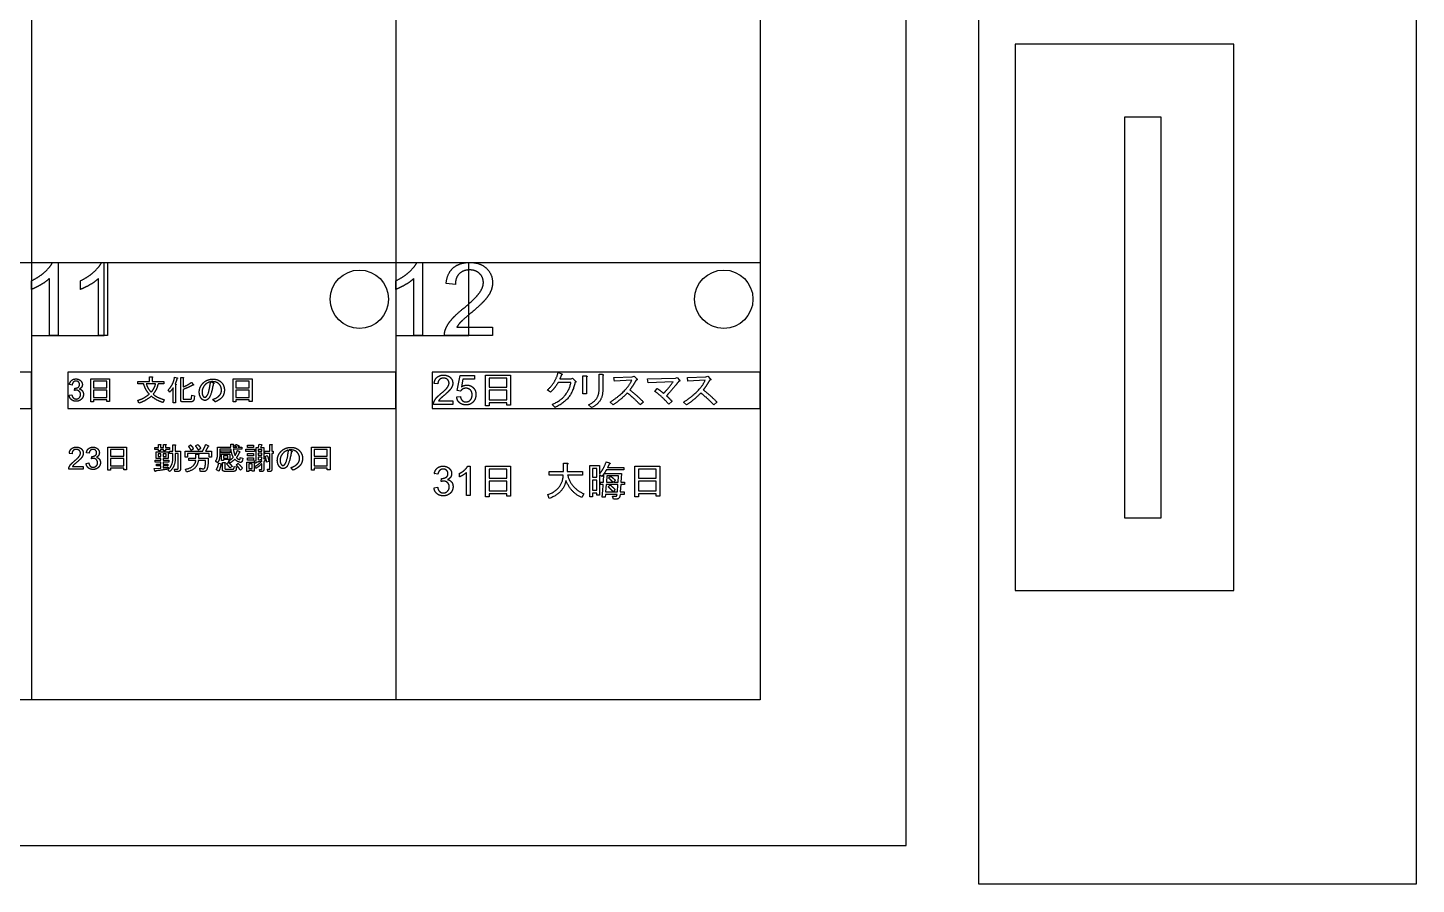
# Model space of a CAD drawing. Header units: millimetres. Extents: x -150 to 160, y -25 to 200.
# Drawn here: x -30.5 to 160, y -25.3 to 92.3 of the extents above; entities that cross this region are included whole.
import ezdxf

# ---------------------------------------------------------------- set-up
doc = ezdxf.new("R2010")
doc.units = ezdxf.units.MM
doc.layers.get('0').update_dxf_attribs({"linetype": 'CONTINUOUS'})

msp = doc.modelspace()

# ---------------------------------------------------------------- linework, layer by layer
for p, q in [((-30, 180), (-30, 0)), ((20, 180), (20, 0)), ((70, 60), (-130, 60)), ((-27.11, 60.04), (-26.32, 60.04)), ((-26.32, 60.04), (-26.32, 50)), ((-20.38, 60.04), (-19.58, 60.04)), ((-19.58, 60.04), (-19.58, 50)), ((22.89, 60.04), (23.68, 60.04)), ((23.68, 60.04), (23.68, 50)), ((-30, 56.34), (-30, 57.53)), ((-27.54, 50), (-27.54, 57.82)), ((-23.27, 56.34), (-23.27, 57.53)), ((-20.81, 50), (-20.81, 57.82)), ((20, 56.34), (20, 57.53)), ((22.46, 50), (22.46, 57.82)), ((28.17, 57.02), (26.9, 57.15)), ((-26.32, 50), (-27.54, 50)), ((-19.58, 50), (-20.81, 50)), ((23.68, 50), (22.46, 50)), ((33.28, 50), (26.67, 50)), ((28.38, 51.18), (33.28, 51.18)), ((33.28, 51.18), (33.28, 50)), ((-21.85, 40.9), (-21.85, 44.06)), ((-21.85, 44.06), (-19.28, 44.06)), ((-19.28, 44.06), (-19.28, 40.97)), ((-13.81, 43.72), (-13.81, 44.34)), ((-13.81, 44.34), (-13.45, 44.34)), ((-13.44, 44.21), (-13.44, 43.72)), ((-10.36, 44.3), (-10, 44.21)), ((-9.52, 41.18), (-9.52, 44.26)), ((-9.52, 44.26), (-9.21, 44.26)), ((-9.2, 44.16), (-9.2, 42.95)), ((-2.3, 40.9), (-2.3, 44.06)), ((-2.3, 44.06), (0.27, 44.06)), ((0.27, 44.06), (0.27, 40.97)), ((28.43, 42.45), (28.81, 44.51)), ((28.81, 44.51), (30.8, 44.51)), ((29.21, 44.04), (28.99, 42.96)), ((30.8, 44.04), (29.21, 44.04)), ((30.8, 44.51), (30.8, 44.04)), ((32.31, 40.37), (32.31, 44.58)), ((32.31, 44.58), (35.73, 44.58)), ((35.23, 44.16), (32.81, 44.16)), ((32.81, 44.16), (32.81, 42.92)), ((35.23, 42.92), (35.23, 44.16)), ((35.73, 44.58), (35.73, 40.45)), ((42.26, 44.93), (42.76, 44.75)), ((42.48, 44.06), (44.05, 44.06)), ((44.05, 44.06), (44.25, 44.16)), ((44.25, 44.16), (44.64, 43.77)), ((45.64, 42), (45.64, 44.47)), ((45.64, 44.47), (46.12, 44.47)), ((46.15, 44.3), (46.15, 42)), ((47.89, 42.51), (47.89, 44.69)), ((47.89, 44.69), (48.35, 44.69)), ((48.39, 44.51), (48.39, 42.48)), ((49.92, 44.25), (52.45, 44.36)), ((49.99, 43.73), (49.92, 44.25)), ((52.37, 43.88), (49.99, 43.73)), ((52.45, 44.36), (52.72, 44.43)), ((52.72, 44.43), (53.07, 44.08)), ((54.55, 44.08), (58.37, 44.16)), ((54.64, 43.53), (54.55, 44.08)), ((58.37, 44.16), (58.59, 44.23)), ((58.59, 44.23), (58.92, 43.88)), ((60.01, 44.25), (62.54, 44.36)), ((60.07, 43.73), (60.01, 44.25)), ((62.45, 43.88), (60.07, 43.73)), ((62.54, 44.36), (62.8, 44.43)), ((62.8, 44.43), (63.15, 44.08)), ((-24.42, 43.22), (-24.79, 43.28)), ((-24.1, 42.47), (-24.06, 42.79)), ((-19.66, 43.75), (-21.47, 43.75)), ((-21.47, 43.75), (-21.47, 42.82)), ((-21.47, 42.82), (-19.66, 42.82)), ((-19.66, 42.5), (-21.47, 42.5)), ((-21.47, 42.5), (-21.47, 41.51)), ((-19.66, 42.82), (-19.66, 43.75)), ((-19.66, 41.51), (-19.66, 42.5)), ((-15.38, 43.4), (-15.38, 43.72)), ((-15.38, 43.72), (-13.81, 43.72)), ((-14.6, 43.4), (-15.38, 43.4)), ((-12.96, 43.4), (-14.24, 43.4)), ((-13.44, 43.72), (-11.85, 43.72)), ((-11.85, 43.4), (-12.62, 43.4)), ((-11.85, 43.72), (-11.85, 43.4)), ((-11.03, 42.26), (-11.24, 42.55)), ((-10.55, 40.79), (-10.55, 42.83)), ((-10.28, 43.36), (-10.18, 43.32)), ((-10.23, 43.21), (-10.23, 40.79)), ((-9.2, 42.59), (-9.2, 41.39)), ((-8.05, 43.58), (-7.8, 43.29)), ((-5.35, 43.68), (-5.05, 43.54)), ((-0.11, 43.75), (-1.93, 43.75)), ((-1.93, 43.75), (-1.93, 42.82)), ((-1.93, 42.82), (-0.11, 42.82)), ((-0.11, 42.5), (-1.93, 42.5)), ((-1.93, 42.5), (-1.93, 41.51)), ((-0.11, 42.82), (-0.11, 43.75)), ((-0.11, 41.51), (-0.11, 42.5)), ((25.77, 43.37), (25.26, 43.42)), ((28.89, 42.39), (28.43, 42.45)), ((32.81, 42.92), (35.23, 42.92)), ((35.23, 42.51), (32.81, 42.51)), ((32.81, 42.51), (32.81, 41.17)), ((35.23, 41.17), (35.23, 42.51)), ((41.23, 42.24), (40.8, 42.53)), ((44.03, 43.58), (42.28, 43.58)), ((46.15, 42), (45.64, 42)), ((58.06, 43.68), (54.64, 43.53)), ((55.55, 42.35), (55.86, 42.75)), ((-24.82, 41.84), (-24.46, 41.89)), ((-21.47, 40.9), (-21.85, 40.9)), ((-21.47, 41.51), (-19.66, 41.51)), ((-19.66, 41.19), (-21.47, 41.19)), ((-21.47, 41.19), (-21.47, 40.9)), ((-19.66, 40.97), (-19.66, 41.19)), ((-19.28, 40.97), (-19.66, 40.97)), ((-15.24, 40.74), (-15.38, 41.13)), ((-11.78, 41.21), (-11.93, 40.82)), ((-10.23, 40.79), (-10.55, 40.79)), ((-8.13, 40.9), (-9.23, 40.9)), ((-9.08, 41.26), (-8.21, 41.26)), ((-8.02, 41.42), (-7.98, 41.82)), ((-7.98, 41.82), (-7.61, 41.75)), ((-7.61, 41.75), (-7.66, 41.37)), ((-4.79, 40.9), (-5.14, 41.24)), ((-1.93, 40.9), (-2.3, 40.9)), ((-1.93, 41.51), (-0.11, 41.51)), ((-0.11, 41.19), (-1.93, 41.19)), ((-1.93, 41.19), (-1.93, 40.9)), ((-0.11, 40.97), (-0.11, 41.19)), ((0.27, 40.97), (-0.11, 40.97)), ((27.81, 40.56), (25.17, 40.56)), ((25.85, 41.03), (27.81, 41.03)), ((27.81, 41.03), (27.81, 40.56)), ((28.34, 41.61), (28.86, 41.65)), ((32.81, 40.37), (32.31, 40.37)), ((32.81, 41.17), (35.23, 41.17)), ((35.23, 40.76), (32.81, 40.76)), ((32.81, 40.76), (32.81, 40.37)), ((35.23, 40.45), (35.23, 40.76)), ((35.73, 40.45), (35.23, 40.45)), ((41.85, 40.15), (41.45, 40.56)), ((46.87, 40.13), (46.43, 40.5)), ((49.81, 40.5), (49.4, 40.87)), ((53.96, 40.89), (53.52, 40.52)), ((57.89, 40.98), (57.45, 40.58)), ((59.9, 40.5), (59.48, 40.87)), ((64.05, 40.89), (63.61, 40.52)), ((-19.52, 31.54), (-19.52, 34.7)), ((-19.52, 34.7), (-16.95, 34.7)), ((-17.33, 34.38), (-19.14, 34.38)), ((-19.14, 34.38), (-19.14, 33.45)), ((-17.33, 33.45), (-17.33, 34.38)), ((-16.95, 34.7), (-16.95, 31.6)), ((-13.07, 34.38), (-13.07, 34.65)), ((-13.07, 34.65), (-12.58, 34.65)), ((-12.58, 34.38), (-13.07, 34.38)), ((-12.58, 34.65), (-12.58, 35.07)), ((-12.58, 35.07), (-12.32, 35.07)), ((-12.58, 34.17), (-12.58, 34.38)), ((-12.3, 34.97), (-12.3, 34.65)), ((-12.3, 34.65), (-11.86, 34.65)), ((-11.86, 34.38), (-12.3, 34.38)), ((-12.3, 34.38), (-12.3, 34.17)), ((-11.86, 34.65), (-11.86, 35.07)), ((-11.86, 35.07), (-11.6, 35.07)), ((-11.86, 34.19), (-11.86, 34.38)), ((-11.58, 34.97), (-11.58, 34.65)), ((-11.58, 34.65), (-11.04, 34.65)), ((-11.04, 34.38), (-11.58, 34.38)), ((-11.58, 34.38), (-11.58, 34.19)), ((-11.04, 34.65), (-11.04, 34.38)), ((-10.6, 34.14), (-10.6, 35.01)), ((-10.6, 35.01), (-10.29, 35.01)), ((-10.27, 34.91), (-10.27, 34.14)), ((-8.44, 34.78), (-8.16, 34.99)), ((-7.78, 34.48), (-8.08, 34.25)), ((-7.47, 34.86), (-7.18, 35.06)), ((-6.78, 34.5), (-7.09, 34.29)), ((-5.77, 34.78), (-6.13, 34.15)), ((-6.08, 35.06), (-5.72, 34.86)), ((-4.47, 33.61), (-4.47, 34.68)), ((-4.47, 34.68), (-2.64, 34.68)), ((-2.62, 34.42), (-4.15, 34.42)), ((-4.15, 34.42), (-4.15, 33.65)), ((-2.64, 34.68), (-2.66, 35.1)), ((-2.66, 35.1), (-2.35, 35.1)), ((-2.33, 35.01), (-2.31, 34.68)), ((-2.31, 34.68), (-1.82, 34.68)), ((-1.14, 34.42), (-2.3, 34.42)), ((-2.13, 34.88), (-1.89, 35.07)), ((-1.5, 34.84), (-1.69, 34.68)), ((-1.69, 34.68), (-1.14, 34.68)), ((-1.14, 34.68), (-1.14, 34.42)), ((-0.56, 34.09), (-0.56, 34.4)), ((-0.56, 34.4), (0.63, 34.4)), ((-0.35, 34.66), (-0.35, 34.97)), ((-0.35, 34.97), (0.49, 34.97)), ((0.49, 34.66), (-0.35, 34.66)), ((0.49, 34.97), (0.49, 34.66)), ((0.63, 34.4), (0.63, 34.09)), ((0.83, 32.88), (0.83, 34.65)), ((0.83, 34.65), (1.17, 34.65)), ((1.11, 34.38), (1.11, 34.15)), ((1.6, 34.38), (1.11, 34.38)), ((1.17, 34.65), (1.26, 35.09)), ((1.26, 35.09), (1.55, 35.04)), ((1.55, 34.94), (1.42, 34.65)), ((1.42, 34.65), (1.88, 34.65)), ((1.6, 34.15), (1.6, 34.38)), ((1.88, 34.65), (1.88, 33.06)), ((2.7, 34.12), (2.7, 35.06)), ((2.7, 35.06), (2.96, 35.06)), ((2.97, 34.96), (2.97, 34.12)), ((5.36, 34.32), (5.66, 34.17)), ((8.41, 31.54), (8.41, 34.7)), ((8.41, 34.7), (10.98, 34.7)), ((10.6, 34.38), (8.79, 34.38)), ((8.79, 34.38), (8.79, 33.45)), ((10.6, 33.45), (10.6, 34.38)), ((10.98, 34.7), (10.98, 31.6)), ((-24.42, 33.79), (-24.8, 33.83)), ((-22.49, 32.47), (-22.12, 32.52)), ((-22.09, 33.85), (-22.46, 33.92)), ((-21.77, 33.1), (-21.73, 33.43)), ((-19.14, 33.45), (-17.33, 33.45)), ((-17.33, 33.14), (-19.14, 33.14)), ((-19.14, 33.14), (-19.14, 32.14)), ((-17.33, 32.14), (-17.33, 33.14)), ((-13, 32.63), (-13, 32.89)), ((-13, 32.89), (-12.22, 32.89)), ((-12.22, 32.63), (-13, 32.63)), ((-12.89, 33.14), (-12.89, 34.04)), ((-12.89, 34.04), (-11.25, 34.04)), ((-12.56, 33.14), (-12.89, 33.14)), ((-12.22, 33.78), (-12.61, 33.78)), ((-12.61, 33.78), (-12.61, 33.4)), ((-12.61, 33.4), (-12.22, 33.4)), ((-12.3, 34.17), (-12.58, 34.17)), ((-12.22, 33.14), (-12.56, 33.14)), ((-12.22, 33.4), (-12.22, 33.78)), ((-12.22, 32.89), (-12.22, 33.14)), ((-12.22, 32.37), (-12.22, 32.63)), ((-11.53, 33.78), (-11.94, 33.78)), ((-11.94, 33.78), (-11.94, 33.4)), ((-11.94, 33.4), (-11.53, 33.4)), ((-11.25, 33.14), (-11.94, 33.14)), ((-11.94, 33.14), (-11.94, 32.89)), ((-11.94, 32.89), (-11.14, 32.89)), ((-11.14, 32.63), (-11.94, 32.63)), ((-11.94, 32.63), (-11.94, 32.37)), ((-11.58, 34.19), (-11.86, 34.19)), ((-11.53, 33.4), (-11.53, 33.78)), ((-11.25, 34.04), (-11.25, 33.14)), ((-11.14, 32.89), (-11.14, 32.63)), ((-11.04, 33.83), (-11.04, 34.14)), ((-11.04, 34.14), (-10.6, 34.14)), ((-10.6, 33.83), (-11.04, 33.83)), ((-10.6, 33.12), (-10.6, 33.83)), ((-10.27, 34.14), (-9.53, 34.14)), ((-9.86, 33.83), (-10.27, 33.83)), ((-10.27, 33.83), (-10.27, 33.12)), ((-9.86, 31.83), (-9.86, 33.83)), ((-9.53, 34.14), (-9.53, 31.81)), ((-8.89, 33.32), (-8.89, 34.15)), ((-8.89, 34.15), (-6.5, 34.15)), ((-8.57, 33.32), (-8.89, 33.32)), ((-5.6, 33.84), (-8.57, 33.84)), ((-8.57, 33.84), (-8.57, 33.32)), ((-8.42, 32.86), (-8.42, 33.17)), ((-8.42, 33.17), (-7.42, 33.17)), ((-7.45, 32.86), (-8.42, 32.86)), ((-7.42, 33.17), (-7.42, 33.75)), ((-7.42, 33.75), (-7.11, 33.75)), ((-6.1, 32.86), (-7.11, 32.86)), ((-7.09, 33.65), (-7.09, 33.17)), ((-7.09, 33.17), (-5.75, 33.17)), ((-6.13, 34.15), (-5.28, 34.15)), ((-5.75, 33.17), (-5.75, 32.86)), ((-5.6, 33.34), (-5.6, 33.84)), ((-5.28, 33.34), (-5.6, 33.34)), ((-5.28, 34.15), (-5.28, 33.34)), ((-4.46, 32.55), (-4.75, 32.75)), ((-4.29, 32.48), (-3.97, 32.4)), ((-4, 34.17), (-2.72, 34.17)), ((-4, 33.91), (-4, 34.17)), ((-2.72, 33.91), (-4, 33.91)), ((-3.93, 32.86), (-3.93, 33.71)), ((-3.93, 33.71), (-2.77, 33.71)), ((-3.66, 32.86), (-3.93, 32.86)), ((-3.79, 31.65), (-3.79, 32.58)), ((-3.79, 32.58), (-3.48, 32.58)), ((-3.05, 33.52), (-3.66, 33.52)), ((-3.66, 33.52), (-3.66, 33.19)), ((-3.66, 33.19), (-3.05, 33.19)), ((-2.77, 32.99), (-3.66, 32.99)), ((-3.66, 32.99), (-3.66, 32.86)), ((-3.46, 32.48), (-3.46, 31.81)), ((-3.23, 32.42), (-2.97, 32.62)), ((-3.05, 33.19), (-3.05, 33.52)), ((-2.74, 32.53), (-2.95, 32.81)), ((-2.77, 33.71), (-2.77, 32.99)), ((-2.72, 34.17), (-2.72, 33.91)), ((-1.9, 32.27), (-1.66, 32.47)), ((-1.74, 34.22), (-1.45, 34.09)), ((-1.36, 33.11), (-1.35, 33.29)), ((-1.35, 33.29), (-1, 33.19)), ((-1, 33.19), (-1.05, 32.89)), ((0.63, 34.09), (-0.56, 34.09)), ((-0.43, 31.34), (-0.43, 32.65)), ((-0.43, 32.65), (0.57, 32.65)), ((-0.35, 33.52), (-0.35, 33.83)), ((-0.35, 33.83), (0.49, 33.83)), ((0.49, 33.52), (-0.35, 33.52)), ((-0.35, 33.24), (0.49, 33.24)), ((-0.35, 32.93), (-0.35, 33.24)), ((0.49, 32.93), (-0.35, 32.93)), ((-0.15, 32.39), (-0.15, 31.76)), ((0.29, 32.39), (-0.15, 32.39)), ((0.29, 31.76), (0.29, 32.39)), ((0.49, 33.83), (0.49, 33.52)), ((0.49, 33.24), (0.49, 32.93)), ((0.57, 32.65), (0.57, 31.4)), ((0.58, 32.83), (0.83, 32.88)), ((0.7, 32.55), (0.58, 32.83)), ((1.11, 34.15), (1.6, 34.15)), ((1.6, 33.89), (1.11, 33.89)), ((1.11, 33.89), (1.11, 33.6)), ((1.11, 33.6), (1.6, 33.6)), ((1.6, 33.34), (1.11, 33.34)), ((1.11, 33.34), (1.11, 32.94)), ((1.11, 32.94), (1.6, 33.06)), ((1.6, 33.6), (1.6, 33.89)), ((1.6, 33.06), (1.6, 33.34)), ((1.6, 32.76), (1.6, 32.83)), ((1.6, 31.67), (1.6, 32.42)), ((1.88, 33.06), (1.98, 33.17)), ((1.88, 32.68), (1.88, 31.62)), ((1.98, 33.17), (2.12, 32.94)), ((2.04, 33.81), (2.04, 34.12)), ((2.04, 34.12), (2.7, 34.12)), ((2.7, 33.81), (2.04, 33.81)), ((2.07, 33.43), (2.35, 33.53)), ((2.58, 32.71), (2.27, 32.63)), ((2.7, 31.72), (2.7, 33.81)), ((2.97, 34.12), (3.19, 34.12)), ((3.19, 33.81), (2.97, 33.81)), ((2.97, 33.81), (2.97, 31.58)), ((3.19, 34.12), (3.19, 33.81)), ((8.79, 33.45), (10.6, 33.45)), ((10.6, 33.14), (8.79, 33.14)), ((8.79, 33.14), (8.79, 32.14)), ((10.6, 32.14), (10.6, 33.14)), ((43.02, 31.35), (43.02, 32.51)), ((43.02, 32.51), (43.5, 32.51)), ((48.87, 32.68), (49.31, 32.53)), ((-22.89, 31.68), (-24.87, 31.68)), ((-24.36, 32.04), (-22.89, 32.04)), ((-22.89, 32.04), (-22.89, 31.68)), ((-19.14, 31.54), (-19.52, 31.54)), ((-19.14, 32.14), (-17.33, 32.14)), ((-17.33, 31.83), (-19.14, 31.83)), ((-19.14, 31.83), (-19.14, 31.54)), ((-17.33, 31.6), (-17.33, 31.83)), ((-16.95, 31.6), (-17.33, 31.6)), ((-13.14, 31.76), (-12.22, 31.83)), ((-13.05, 31.42), (-13.14, 31.76)), ((-12.84, 32.11), (-12.84, 32.37)), ((-12.84, 32.37), (-12.22, 32.37)), ((-12.22, 32.11), (-12.84, 32.11)), ((-12.22, 31.83), (-12.22, 32.11)), ((-11.94, 32.37), (-11.3, 32.37)), ((-11.3, 32.11), (-11.94, 32.11)), ((-11.94, 32.11), (-11.94, 31.86)), ((-11.3, 32.37), (-11.3, 32.11)), ((-11.04, 31.34), (-11.27, 31.6)), ((-11.22, 31.94), (-11.22, 31.7)), ((-10.32, 31.34), (-10.37, 31.65)), ((-10.37, 31.65), (-10.04, 31.65)), ((-9.94, 31.34), (-10.32, 31.34)), ((-8.7, 31.29), (-8.85, 31.65)), ((-6.86, 31.39), (-6.88, 31.8)), ((-4.28, 31.4), (-4.62, 31.58)), ((-2.28, 31.37), (-3.49, 31.37)), ((-3.35, 31.68), (-2.35, 31.68)), ((-2.46, 32.06), (-2.76, 31.85)), ((-2.2, 31.81), (-2.17, 32.03)), ((-2.17, 32.03), (-1.84, 31.99)), ((-1.84, 31.99), (-1.9, 31.65)), ((-1.04, 31.8), (-1.33, 31.54)), ((-0.15, 31.34), (-0.43, 31.34)), ((-0.15, 31.76), (0.29, 31.76)), ((0.29, 31.5), (-0.15, 31.5)), ((-0.15, 31.5), (-0.15, 31.34)), ((0.29, 31.4), (0.29, 31.5)), ((0.57, 31.4), (0.29, 31.4)), ((0.8, 31.78), (0.65, 32.04)), ((1.34, 31.36), (1.29, 31.62)), ((1.29, 31.62), (1.55, 31.62)), ((1.65, 31.36), (1.34, 31.36)), ((2.43, 31.36), (2.38, 31.67)), ((2.38, 31.67), (2.65, 31.67)), ((2.74, 31.36), (2.43, 31.36)), ((5.92, 31.54), (5.58, 31.88)), ((8.79, 31.54), (8.41, 31.54)), ((8.79, 32.14), (10.6, 32.14)), ((10.6, 31.83), (8.79, 31.83)), ((8.79, 31.83), (8.79, 31.54)), ((10.6, 31.6), (10.6, 31.83)), ((10.98, 31.6), (10.6, 31.6)), ((25.77, 30.97), (25.28, 31.06)), ((28.72, 30.61), (28.72, 31.09)), ((29.7, 28.08), (29.7, 31.21)), ((29.87, 32.09), (30.19, 32.09)), ((30.19, 32.09), (30.19, 28.08)), ((32.31, 27.88), (32.31, 32.09)), ((32.31, 32.09), (35.73, 32.09)), ((35.23, 31.68), (32.81, 31.68)), ((32.81, 31.68), (32.81, 30.43)), ((35.23, 30.43), (35.23, 31.68)), ((35.73, 32.09), (35.73, 27.97)), ((41.02, 30.87), (41.02, 31.35)), ((41.02, 31.35), (43.02, 31.35)), ((42.98, 30.87), (41.02, 30.87)), ((43.53, 32.33), (43.53, 31.35)), ((43.53, 31.35), (45.62, 31.35)), ((45.62, 30.87), (43.57, 30.87)), ((45.62, 31.35), (45.62, 30.87)), ((46.63, 27.88), (46.63, 32.18)), ((46.63, 32.18), (47.94, 32.18)), ((47.56, 31.77), (47, 31.77)), ((47, 31.77), (47, 30.57)), ((47, 30.57), (47.56, 30.57)), ((47.56, 30.57), (47.56, 31.77)), ((47.94, 32.18), (47.94, 31.02)), ((48.26, 30.65), (47.94, 30.89)), ((47.94, 30.89), (47.94, 28.12)), ((48.55, 31.02), (48.26, 30.65)), ((48.48, 29.91), (48.55, 31.02)), ((48.59, 31.09), (50.95, 31.09)), ((51.3, 31.57), (48.87, 31.57)), ((48.94, 30.74), (48.9, 29.91)), ((50.53, 30.74), (48.94, 30.74)), ((49.05, 31.92), (51.3, 31.92)), ((49.18, 30.46), (49.44, 30.72)), ((50.49, 29.91), (50.53, 30.74)), ((50.95, 31.09), (50.88, 29.91)), ((51.3, 31.92), (51.3, 31.57)), ((52.78, 27.88), (52.78, 32.09)), ((52.78, 32.09), (56.21, 32.09)), ((55.71, 31.68), (53.28, 31.68)), ((53.28, 31.68), (53.28, 30.43)), ((55.71, 30.43), (55.71, 31.68)), ((56.21, 32.09), (56.21, 27.97)), ((25.23, 29.13), (25.73, 29.2)), ((26.2, 29.97), (26.26, 30.4)), ((32.81, 30.43), (35.23, 30.43)), ((35.23, 30.02), (32.81, 30.02)), ((32.81, 30.02), (32.81, 28.69)), ((32.81, 28.69), (35.23, 28.69)), ((35.23, 28.69), (35.23, 30.02)), ((47.56, 30.15), (47, 30.15)), ((47, 30.15), (47, 28.78)), ((47, 28.78), (47.56, 28.78)), ((47.56, 28.78), (47.56, 30.15)), ((48.07, 29.56), (48.07, 29.91)), ((48.07, 29.91), (48.48, 29.91)), ((48.46, 29.56), (48.07, 29.56)), ((48.87, 29.56), (48.79, 28.56)), ((50.47, 29.56), (48.87, 29.56)), ((48.9, 29.91), (49.79, 29.91)), ((49.14, 29.26), (49.4, 29.52)), ((50.1, 28.86), (49.81, 28.58)), ((50.12, 30.15), (49.86, 29.91)), ((49.86, 29.91), (50.49, 29.91)), ((50.4, 28.56), (50.47, 29.56)), ((50.86, 29.56), (50.8, 28.56)), ((51.38, 29.56), (50.86, 29.56)), ((50.88, 29.91), (51.38, 29.91)), ((51.38, 29.91), (51.38, 29.56)), ((53.28, 30.43), (55.71, 30.43)), ((55.71, 30.02), (53.28, 30.02)), ((53.28, 30.02), (53.28, 28.69)), ((53.28, 28.69), (55.71, 28.69)), ((55.71, 28.69), (55.71, 30.02)), ((30.19, 28.08), (29.7, 28.08)), ((32.81, 27.88), (32.31, 27.88)), ((35.23, 28.27), (32.81, 28.27)), ((32.81, 28.27), (32.81, 27.88)), ((35.23, 27.97), (35.23, 28.27)), ((35.73, 27.97), (35.23, 27.97)), ((41.06, 27.66), (40.86, 28.19)), ((45.8, 28.3), (45.51, 27.77)), ((47, 27.88), (46.63, 27.88)), ((47.56, 28.36), (47, 28.36)), ((47, 28.36), (47, 27.88)), ((47.56, 28.12), (47.56, 28.36)), ((47.94, 28.12), (47.56, 28.12)), ((48.72, 27.84), (48.31, 27.84)), ((48.77, 28.21), (48.72, 27.84)), ((50.36, 28.21), (48.77, 28.21)), ((48.79, 28.56), (50.4, 28.56)), ((49.88, 27.55), (49.75, 27.97)), ((49.75, 27.97), (50.21, 27.97)), ((50.21, 27.55), (49.88, 27.55)), ((50.34, 28.08), (50.36, 28.21)), ((50.77, 28.21), (50.73, 27.97)), ((51.34, 28.21), (50.77, 28.21)), ((50.8, 28.56), (51.34, 28.56)), ((51.34, 28.56), (51.34, 28.21)), ((53.28, 27.88), (52.78, 27.88)), ((55.71, 28.27), (53.28, 28.27)), ((53.28, 28.27), (53.28, 27.88)), ((55.71, 27.97), (55.71, 28.27)), ((56.21, 27.97), (55.71, 27.97))]:
    msp.add_line(p, q)
for points in [[(90, 200), (-150, 200), (-150, -20), (90, -20)], [(160.01, 200), (160.01, -25.29), (100, -25.29), (100, 200)], [(70, 0), (-130, 0), (-130, 180), (70, 180)], [(105, 15), (135, 15), (135, 90), (105, 90)], [(125, 25), (125, 80), (120, 80), (120, 25)], [(-30, 50), (-20, 50), (-20, 60), (-30, 60)], [(20, 50), (30, 50), (30, 60), (20, 60)], [(-75, 40), (-30, 40), (-30, 45), (-75, 45)], [(-25, 40), (20, 40), (20, 45), (-25, 45)], [(25, 40), (70, 40), (70, 45), (25, 45)]]:
    msp.add_lwpolyline(points, close=True)
for centre in [(15, 55), (65, 55)]:
    msp.add_circle(centre, 4)
for points in [[(-28.2, 58.7), (-27.43, 59.39), (-27.11, 60.04)], [(-21.47, 58.7), (-20.7, 59.39), (-20.38, 60.04)], [(21.8, 58.7), (22.57, 59.39), (22.89, 60.04)], [(26.9, 57.15), (27.03, 58.56), (27.88, 59.3)], [(27.88, 59.3), (28.72, 60.04), (30.15, 60.04)], [(30.15, 60.04), (31.59, 60.04), (32.43, 59.24)], [(32.43, 59.24), (33.27, 58.44), (33.27, 57.26)], [(-30, 57.53), (-28.97, 58.02), (-28.2, 58.7)], [(-27.54, 57.82), (-27.99, 57.4), (-28.71, 56.98)], [(-23.27, 57.53), (-22.24, 58.02), (-21.47, 58.7)], [(-20.81, 57.82), (-21.26, 57.4), (-21.97, 56.98)], [(20, 57.53), (21.03, 58.02), (21.8, 58.7)], [(22.46, 57.82), (22.01, 57.4), (21.29, 56.98)], [(28.7, 58.49), (28.17, 57.96), (28.17, 57.02)], [(30.12, 59.02), (29.24, 59.02), (28.7, 58.49)], [(31.48, 58.52), (30.96, 59.02), (30.12, 59.02)], [(31.43, 55.82), (32.01, 56.6), (32.01, 57.29)], [(32.01, 57.29), (32.01, 58.02), (31.48, 58.52)], [(33.27, 57.26), (33.27, 56.66), (33.02, 56.08)], [(-28.71, 56.98), (-29.43, 56.56), (-30, 56.34)], [(-21.97, 56.98), (-22.69, 56.56), (-23.27, 56.34)], [(21.29, 56.98), (20.57, 56.56), (20, 56.34)], [(29.23, 53.7), (30.86, 55.03), (31.43, 55.82)], [(33.02, 56.08), (32.78, 55.5), (32.21, 54.86)], [(27.62, 52.18), (28.18, 52.84), (29.23, 53.7)], [(32.21, 54.86), (31.64, 54.22), (30.31, 53.1)], [(26.81, 50.85), (27.07, 51.53), (27.62, 52.18)], [(28.89, 51.85), (28.58, 51.51), (28.38, 51.18)], [(30.31, 53.1), (29.21, 52.18), (28.89, 51.85)], [(26.67, 50), (26.66, 50.44), (26.81, 50.85)], [(-24.79, 43.28), (-24.72, 43.65), (-24.48, 43.86)], [(-24.48, 43.86), (-24.24, 44.06), (-23.88, 44.06)], [(-23.88, 44.06), (-23.64, 44.06), (-23.43, 43.95)], [(-23.43, 43.95), (-23.23, 43.85), (-23.12, 43.67)], [(-13.45, 44.34), (-13.29, 44.3), (-13.44, 44.21)], [(-11.24, 42.55), (-10.54, 43.19), (-10.36, 44.3)], [(-10.05, 44.08), (-10.08, 43.83), (-10.28, 43.36)], [(-10, 44.21), (-9.88, 44.17), (-10.05, 44.08)], [(-9.21, 44.26), (-9.05, 44.24), (-9.2, 44.16)], [(-6.46, 43.47), (-5.91, 44.03), (-5.1, 44.03)], [(-5.1, 44.03), (-4.38, 44.03), (-3.97, 43.62)], [(25.26, 43.42), (25.31, 43.99), (25.65, 44.28)], [(25.65, 44.28), (25.99, 44.58), (26.56, 44.58)], [(25.98, 43.96), (25.77, 43.75), (25.77, 43.37)], [(26.55, 44.17), (26.2, 44.17), (25.98, 43.96)], [(27.09, 43.97), (26.89, 44.17), (26.55, 44.17)], [(26.56, 44.58), (27.14, 44.58), (27.47, 44.26)], [(27.3, 43.48), (27.3, 43.77), (27.09, 43.97)], [(27.47, 44.26), (27.81, 43.94), (27.81, 43.47)], [(40.8, 42.53), (41.93, 43.55), (42.26, 44.93)], [(42.72, 44.62), (42.63, 44.34), (42.48, 44.06)], [(42.76, 44.75), (42.89, 44.69), (42.72, 44.62)], [(46.12, 44.47), (46.34, 44.45), (46.15, 44.3)], [(48.35, 44.69), (48.57, 44.64), (48.39, 44.51)], [(49.4, 40.87), (51.71, 42.37), (52.37, 43.88)], [(52.98, 43.88), (52.56, 43.16), (52.11, 42.55)], [(53.07, 44.08), (53.22, 43.92), (52.98, 43.88)], [(58.92, 43.88), (59.02, 43.71), (58.83, 43.73)], [(59.48, 40.87), (61.8, 42.37), (62.45, 43.88)], [(63.06, 43.88), (62.65, 43.16), (62.19, 42.55)], [(63.15, 44.08), (63.3, 43.92), (63.06, 43.88)], [(-24.23, 43.62), (-24.38, 43.49), (-24.42, 43.22)], [(-23.88, 43.76), (-24.09, 43.76), (-24.23, 43.62)], [(-23.84, 42.51), (-23.94, 42.51), (-24.1, 42.47)], [(-24.06, 42.79), (-24.02, 42.79), (-24, 42.79)], [(-24, 42.79), (-23.76, 42.79), (-23.57, 42.91)], [(-23.52, 43.62), (-23.66, 43.76), (-23.88, 43.76)], [(-23.42, 42.34), (-23.58, 42.51), (-23.84, 42.51)], [(-23.57, 42.91), (-23.39, 43.03), (-23.39, 43.29)], [(-23.39, 43.29), (-23.39, 43.49), (-23.52, 43.62)], [(-23.43, 41.48), (-23.25, 41.66), (-23.25, 41.92)], [(-23.11, 42.93), (-23.22, 42.77), (-23.42, 42.67)], [(-23.42, 42.67), (-23.15, 42.61), (-23.01, 42.42)], [(-23.25, 41.92), (-23.25, 42.18), (-23.42, 42.34)], [(-22.86, 41.93), (-22.86, 41.54), (-23.15, 41.27)], [(-23.12, 43.67), (-23.01, 43.48), (-23.01, 43.28)], [(-23.01, 43.28), (-23.01, 43.09), (-23.11, 42.93)], [(-23.01, 42.42), (-22.86, 42.22), (-22.86, 41.93)], [(-15.38, 41.13), (-14.52, 41.37), (-13.83, 41.96)], [(-13.83, 41.96), (-14.4, 42.59), (-14.6, 43.4)], [(-14.24, 43.4), (-14.14, 42.85), (-13.57, 42.23)], [(-13.57, 42.23), (-13.08, 42.82), (-12.96, 43.4)], [(-12.62, 43.4), (-12.75, 42.64), (-13.3, 41.96)], [(-13.3, 41.96), (-12.73, 41.46), (-11.78, 41.21)], [(-10.55, 42.83), (-10.75, 42.52), (-11.03, 42.26)], [(-10.18, 43.32), (-10.11, 43.27), (-10.23, 43.21)], [(-9.2, 42.95), (-8.57, 43.19), (-8.05, 43.58)], [(-7.89, 43.19), (-8.59, 42.83), (-9.2, 42.59)], [(-7.8, 43.29), (-7.69, 43.19), (-7.89, 43.19)], [(-6.97, 42.24), (-6.97, 42.96), (-6.46, 43.47)], [(-6.58, 41.26), (-6.97, 41.65), (-6.97, 42.24)], [(-6.17, 43.26), (-6.59, 42.83), (-6.59, 42.21)], [(-6.59, 42.21), (-6.59, 41.83), (-6.35, 41.59)], [(-5.43, 43.67), (-5.86, 43.57), (-6.17, 43.26)], [(-5.99, 41.65), (-5.61, 42.03), (-5.43, 43.67)], [(-5.05, 43.36), (-5.33, 41.72), (-5.73, 41.33)], [(-4.27, 43.37), (-4.61, 43.72), (-5.35, 43.68)], [(-5.05, 43.54), (-4.86, 43.45), (-5.05, 43.36)], [(-3.92, 42.5), (-3.92, 43.03), (-4.27, 43.37)], [(-4.24, 41.75), (-3.92, 42.06), (-3.92, 42.5)], [(-3.97, 43.62), (-3.52, 43.16), (-3.52, 42.54)], [(-3.52, 42.54), (-3.52, 41.87), (-3.94, 41.44)], [(25.55, 41.44), (25.77, 41.7), (26.19, 42.04)], [(26.19, 42.04), (26.84, 42.58), (27.07, 42.89)], [(27.38, 42.51), (27.16, 42.25), (26.63, 41.8)], [(27.07, 42.89), (27.3, 43.2), (27.3, 43.48)], [(27.71, 43), (27.61, 42.76), (27.38, 42.51)], [(27.81, 43.47), (27.81, 43.23), (27.71, 43)], [(29.19, 42.67), (29, 42.57), (28.89, 42.39)], [(28.99, 42.96), (29.35, 43.21), (29.75, 43.21)], [(29.62, 42.78), (29.38, 42.78), (29.19, 42.67)], [(30.23, 42.54), (30, 42.78), (29.62, 42.78)], [(29.75, 43.21), (30.27, 43.21), (30.63, 42.85)], [(30.47, 41.88), (30.47, 42.3), (30.23, 42.54)], [(30.63, 42.85), (30.99, 42.49), (30.99, 41.92)], [(30.99, 41.92), (30.99, 41.38), (30.68, 40.98)], [(42.28, 43.58), (41.78, 42.75), (41.23, 42.24)], [(41.45, 40.56), (43.59, 41.44), (44.03, 43.58)], [(44.57, 43.55), (44.16, 41.17), (41.85, 40.15)], [(44.64, 43.77), (44.79, 43.62), (44.57, 43.55)], [(46.43, 40.5), (47.87, 41.15), (47.89, 42.51)], [(48.39, 42.48), (48.39, 40.85), (46.87, 40.13)], [(51.76, 42.13), (50.9, 41.22), (49.81, 40.5)], [(53.52, 40.52), (52.61, 41.48), (51.76, 42.13)], [(52.11, 42.55), (53.04, 41.83), (53.96, 40.89)], [(57.45, 40.58), (56.62, 41.57), (55.55, 42.35)], [(55.86, 42.75), (56.25, 42.51), (56.73, 42.07)], [(56.73, 42.07), (57.39, 42.72), (58.06, 43.68)], [(58.83, 43.73), (58.28, 43.01), (57.15, 41.74)], [(61.84, 42.13), (60.99, 41.22), (59.9, 40.5)], [(63.61, 40.52), (62.69, 41.48), (61.84, 42.13)], [(62.19, 42.55), (63.13, 41.83), (64.05, 40.89)], [(-24.53, 41.23), (-24.79, 41.46), (-24.82, 41.84)], [(-23.87, 40.99), (-24.27, 40.99), (-24.53, 41.23)], [(-24.46, 41.89), (-24.39, 41.58), (-24.24, 41.44)], [(-24.24, 41.44), (-24.09, 41.3), (-23.87, 41.3)], [(-23.87, 41.3), (-23.61, 41.3), (-23.43, 41.48)], [(-23.15, 41.27), (-23.43, 40.99), (-23.87, 40.99)], [(-13.55, 41.7), (-14.37, 41), (-15.24, 40.74)], [(-11.93, 40.82), (-12.76, 41.03), (-13.55, 41.7)], [(-9.23, 40.9), (-9.52, 40.9), (-9.52, 41.18)], [(-9.2, 41.39), (-9.2, 41.26), (-9.08, 41.26)], [(-8.21, 41.26), (-8.03, 41.26), (-8.02, 41.42)], [(-7.66, 41.37), (-7.72, 40.9), (-8.13, 40.9)], [(-6.17, 41.11), (-6.43, 41.11), (-6.58, 41.26)], [(-6.35, 41.59), (-6.3, 41.54), (-6.2, 41.54)], [(-6.2, 41.54), (-6.1, 41.54), (-5.99, 41.65)], [(-5.73, 41.33), (-5.94, 41.11), (-6.17, 41.11)], [(-5.14, 41.24), (-4.56, 41.42), (-4.24, 41.75)], [(-3.94, 41.44), (-4.22, 41.16), (-4.79, 40.9)], [(25.17, 40.56), (25.16, 40.74), (25.23, 40.9)], [(25.23, 40.9), (25.33, 41.17), (25.55, 41.44)], [(26.06, 41.3), (25.93, 41.17), (25.85, 41.03)], [(26.63, 41.8), (26.18, 41.43), (26.06, 41.3)], [(28.73, 40.8), (28.39, 41.11), (28.34, 41.61)], [(29.62, 40.49), (29.08, 40.49), (28.73, 40.8)], [(28.86, 41.65), (28.91, 41.28), (29.12, 41.09)], [(29.12, 41.09), (29.33, 40.9), (29.62, 40.9)], [(29.62, 40.9), (29.98, 40.9), (30.23, 41.17)], [(30.68, 40.98), (30.29, 40.49), (29.62, 40.49)], [(30.23, 41.17), (30.47, 41.43), (30.47, 41.88)], [(57.15, 41.74), (57.61, 41.3), (57.89, 40.98)], [(-24.8, 33.83), (-24.76, 34.25), (-24.51, 34.47)], [(-24.51, 34.47), (-24.26, 34.7), (-23.83, 34.7)], [(-23.84, 34.39), (-24.1, 34.39), (-24.26, 34.23)], [(-23.43, 34.24), (-23.59, 34.39), (-23.84, 34.39)], [(-23.83, 34.7), (-23.4, 34.7), (-23.15, 34.46)], [(-23.15, 34.46), (-22.89, 34.22), (-22.89, 33.86)], [(-22.46, 33.92), (-22.39, 34.29), (-22.15, 34.49)], [(-22.15, 34.49), (-21.91, 34.7), (-21.55, 34.7)], [(-21.55, 34.39), (-21.76, 34.39), (-21.9, 34.26)], [(-21.55, 34.7), (-21.31, 34.7), (-21.1, 34.59)], [(-21.19, 34.26), (-21.33, 34.39), (-21.55, 34.39)], [(-21.1, 34.59), (-20.89, 34.48), (-20.79, 34.3)], [(-20.79, 34.3), (-20.68, 34.12), (-20.68, 33.92)], [(-12.32, 35.07), (-12.19, 35.06), (-12.3, 34.97)], [(-11.6, 35.07), (-11.47, 35.06), (-11.58, 34.97)], [(-10.29, 35.01), (-10.16, 34.99), (-10.27, 34.91)], [(-8.08, 34.25), (-8.24, 34.58), (-8.44, 34.78)], [(-8.16, 34.99), (-7.95, 34.81), (-7.78, 34.48)], [(-7.09, 34.29), (-7.23, 34.56), (-7.47, 34.86)], [(-7.18, 35.06), (-6.9, 34.81), (-6.78, 34.5)], [(-6.5, 34.15), (-6.31, 34.52), (-6.08, 35.06)], [(-5.72, 34.86), (-5.62, 34.79), (-5.77, 34.78)], [(-2.3, 33.3), (-2.58, 33.84), (-2.62, 34.42)], [(-2.35, 35.1), (-2.2, 35.09), (-2.33, 35.01)], [(-2.3, 34.42), (-2.23, 33.93), (-2.05, 33.55)], [(-1.82, 34.68), (-1.94, 34.76), (-2.13, 34.88)], [(-1.89, 35.07), (-1.64, 34.96), (-1.5, 34.84)], [(1.55, 35.04), (1.68, 35.02), (1.55, 34.94)], [(2.96, 35.06), (3.09, 35.04), (2.97, 34.96)], [(4.25, 34.11), (4.81, 34.66), (5.61, 34.66)], [(5.28, 34.3), (4.86, 34.2), (4.55, 33.89)], [(4.73, 32.29), (5.1, 32.67), (5.28, 34.3)], [(6.44, 34.01), (6.1, 34.35), (5.36, 34.32)], [(5.61, 34.66), (6.33, 34.66), (6.74, 34.25)], [(-24.59, 32.34), (-24.42, 32.53), (-24.11, 32.79)], [(-24.26, 34.23), (-24.42, 34.07), (-24.42, 33.79)], [(-23.78, 32.61), (-24.11, 32.34), (-24.21, 32.24)], [(-24.11, 32.79), (-23.62, 33.19), (-23.44, 33.43)], [(-23.21, 33.14), (-23.38, 32.95), (-23.78, 32.61)], [(-23.44, 33.43), (-23.27, 33.66), (-23.27, 33.87)], [(-23.27, 33.87), (-23.27, 34.09), (-23.43, 34.24)], [(-22.97, 33.51), (-23.04, 33.33), (-23.21, 33.14)], [(-22.89, 33.86), (-22.89, 33.68), (-22.97, 33.51)], [(-22.2, 31.86), (-22.46, 32.1), (-22.49, 32.47)], [(-22.12, 32.52), (-22.06, 32.21), (-21.91, 32.07)], [(-21.9, 34.26), (-22.05, 34.12), (-22.09, 33.85)], [(-21.51, 33.14), (-21.61, 33.14), (-21.77, 33.1)], [(-21.73, 33.43), (-21.69, 33.42), (-21.67, 33.42)], [(-21.67, 33.42), (-21.43, 33.42), (-21.24, 33.55)], [(-21.09, 32.98), (-21.25, 33.14), (-21.51, 33.14)], [(-21.24, 33.55), (-21.05, 33.67), (-21.05, 33.92)], [(-21.05, 33.92), (-21.05, 34.13), (-21.19, 34.26)], [(-21.1, 32.11), (-20.92, 32.29), (-20.92, 32.56)], [(-20.78, 33.56), (-20.88, 33.4), (-21.09, 33.31)], [(-21.09, 33.31), (-20.82, 33.25), (-20.68, 33.05)], [(-20.92, 32.56), (-20.92, 32.81), (-21.09, 32.98)], [(-20.53, 32.57), (-20.53, 32.18), (-20.82, 31.9)], [(-20.68, 33.92), (-20.68, 33.72), (-20.78, 33.56)], [(-20.68, 33.05), (-20.53, 32.86), (-20.53, 32.57)], [(-11.27, 31.6), (-10.6, 32.14), (-10.6, 33.12)], [(-10.27, 33.12), (-10.27, 31.98), (-11.04, 31.34)], [(-8.85, 31.65), (-7.55, 31.94), (-7.45, 32.86)], [(-7.11, 32.86), (-7.23, 31.63), (-8.7, 31.29)], [(-7.11, 33.75), (-6.98, 33.73), (-7.09, 33.65)], [(-6.39, 31.73), (-6.11, 31.73), (-6.1, 32.86)], [(-5.75, 32.86), (-5.75, 31.34), (-6.32, 31.34)], [(-4.75, 32.75), (-4.47, 33.09), (-4.47, 33.61)], [(-4.62, 31.58), (-4.44, 31.93), (-4.29, 32.48)], [(-4.15, 33.65), (-4.15, 32.93), (-4.46, 32.55)], [(-3.97, 32.4), (-3.89, 32.35), (-4, 32.29)], [(-3.48, 32.58), (-3.35, 32.57), (-3.46, 32.48)], [(-2.76, 31.85), (-2.97, 32.16), (-3.23, 32.42)], [(-2.97, 32.62), (-2.69, 32.37), (-2.46, 32.06)], [(-2.95, 32.81), (-2.54, 33.03), (-2.3, 33.3)], [(-2.1, 33.04), (-2.3, 32.8), (-2.74, 32.53)], [(-1.48, 32.63), (-1.86, 32.76), (-2.1, 33.04)], [(-2.05, 33.55), (-1.87, 33.83), (-1.74, 34.22)], [(-1.48, 33.97), (-1.63, 33.58), (-1.87, 33.27)], [(-1.87, 33.27), (-1.69, 33.07), (-1.5, 32.99)], [(-1.66, 32.47), (-1.33, 32.19), (-1.04, 31.8)], [(-1.5, 32.99), (-1.38, 32.94), (-1.36, 33.11)], [(-1.45, 34.09), (-1.33, 34.01), (-1.48, 33.97)], [(-1.05, 32.89), (-1.12, 32.5), (-1.48, 32.63)], [(0.65, 32.04), (1.19, 32.32), (1.6, 32.76)], [(0.81, 32.57), (0.73, 32.42), (0.7, 32.55)], [(1.6, 32.42), (1.21, 32.01), (0.8, 31.78)], [(1.6, 32.83), (1.16, 32.67), (0.81, 32.57)], [(2.12, 32.94), (2.01, 32.81), (1.88, 32.68)], [(2.27, 32.63), (2.22, 33.11), (2.07, 33.43)], [(2.35, 33.53), (2.52, 33.21), (2.58, 32.71)], [(3.74, 32.88), (3.74, 33.6), (4.25, 34.11)], [(4.14, 31.9), (3.74, 32.29), (3.74, 32.88)], [(4.55, 33.89), (4.12, 33.47), (4.12, 32.85)], [(4.12, 32.85), (4.12, 32.47), (4.37, 32.22)], [(5.66, 33.99), (5.38, 32.35), (4.99, 31.96)], [(5.58, 31.88), (6.15, 32.06), (6.48, 32.39)], [(5.66, 34.17), (5.86, 34.09), (5.66, 33.99)], [(6.79, 33.14), (6.79, 33.66), (6.44, 34.01)], [(6.48, 32.39), (6.79, 32.7), (6.79, 33.14)], [(6.74, 34.25), (7.2, 33.79), (7.2, 33.17)], [(7.2, 33.17), (7.2, 32.5), (6.77, 32.08)], [(43.5, 32.51), (43.72, 32.46), (43.53, 32.33)], [(47.94, 31.02), (48.5, 31.66), (48.87, 32.68)], [(49.31, 32.53), (49.51, 32.44), (49.27, 32.38)], [(-24.87, 31.68), (-24.88, 31.82), (-24.83, 31.94)], [(-24.83, 31.94), (-24.75, 32.14), (-24.59, 32.34)], [(-24.21, 32.24), (-24.3, 32.14), (-24.36, 32.04)], [(-21.54, 31.63), (-21.93, 31.63), (-22.2, 31.86)], [(-21.91, 32.07), (-21.76, 31.93), (-21.54, 31.93)], [(-21.54, 31.93), (-21.28, 31.93), (-21.1, 32.11)], [(-20.82, 31.9), (-21.1, 31.63), (-21.54, 31.63)], [(-12.92, 31.44), (-13.02, 31.27), (-13.05, 31.42)], [(-11.22, 31.7), (-11.51, 31.62), (-12.92, 31.44)], [(-11.94, 31.86), (-11.58, 31.9), (-11.22, 31.94)], [(-10.04, 31.65), (-9.86, 31.65), (-9.86, 31.83)], [(-9.53, 31.81), (-9.53, 31.34), (-9.94, 31.34)], [(-6.88, 31.8), (-6.64, 31.73), (-6.39, 31.73)], [(-6.32, 31.34), (-6.67, 31.34), (-6.86, 31.39)], [(-4, 32.29), (-4.11, 31.8), (-4.28, 31.4)], [(-3.49, 31.37), (-3.79, 31.37), (-3.79, 31.65)], [(-3.46, 31.81), (-3.46, 31.68), (-3.35, 31.68)], [(-2.35, 31.68), (-2.22, 31.68), (-2.2, 31.81)], [(-1.9, 31.65), (-1.95, 31.37), (-2.28, 31.37)], [(-1.33, 31.54), (-1.61, 31.98), (-1.9, 32.27)], [(1.55, 31.62), (1.6, 31.62), (1.6, 31.67)], [(1.88, 31.62), (1.88, 31.36), (1.65, 31.36)], [(2.65, 31.67), (2.7, 31.67), (2.7, 31.72)], [(2.97, 31.58), (2.97, 31.36), (2.74, 31.36)], [(4.55, 31.75), (4.28, 31.75), (4.14, 31.9)], [(4.37, 32.22), (4.41, 32.17), (4.51, 32.17)], [(4.51, 32.17), (4.61, 32.17), (4.73, 32.29)], [(4.99, 31.96), (4.77, 31.75), (4.55, 31.75)], [(6.77, 32.08), (6.49, 31.8), (5.92, 31.54)], [(25.28, 31.06), (25.37, 31.55), (25.69, 31.82)], [(25.69, 31.82), (26.01, 32.09), (26.49, 32.09)], [(26.02, 31.51), (25.83, 31.33), (25.77, 30.97)], [(26.5, 31.69), (26.21, 31.69), (26.02, 31.51)], [(26.34, 30.4), (26.65, 30.4), (26.9, 30.56)], [(26.49, 32.09), (26.81, 32.09), (27.09, 31.95)], [(26.97, 31.51), (26.79, 31.69), (26.5, 31.69)], [(26.9, 30.56), (27.15, 30.72), (27.15, 31.06)], [(27.15, 31.06), (27.15, 31.33), (26.97, 31.51)], [(27.09, 31.95), (27.37, 31.81), (27.51, 31.57)], [(27.52, 30.58), (27.38, 30.37), (27.11, 30.24)], [(27.51, 31.57), (27.66, 31.33), (27.66, 31.05)], [(27.66, 31.05), (27.66, 30.79), (27.52, 30.58)], [(28.72, 31.09), (29.13, 31.28), (29.44, 31.56)], [(29.23, 30.87), (28.95, 30.7), (28.72, 30.61)], [(29.7, 31.21), (29.52, 31.04), (29.23, 30.87)], [(29.44, 31.56), (29.74, 31.83), (29.87, 32.09)], [(40.86, 28.19), (42.87, 28.88), (42.98, 30.87)], [(43.57, 30.87), (44.03, 29.06), (45.8, 28.3)], [(48.87, 31.57), (48.74, 31.33), (48.59, 31.09)], [(49.27, 32.38), (49.16, 32.14), (49.05, 31.92)], [(49.44, 30.72), (49.79, 30.48), (50.12, 30.15)], [(25.63, 28.32), (25.28, 28.63), (25.23, 29.13)], [(25.73, 29.2), (25.81, 28.78), (26.01, 28.6)], [(26.01, 28.6), (26.22, 28.41), (26.51, 28.41)], [(26.55, 30.03), (26.41, 30.03), (26.2, 29.97)], [(26.26, 30.4), (26.31, 30.4), (26.34, 30.4)], [(26.51, 28.41), (26.86, 28.41), (27.09, 28.65)], [(27.11, 29.81), (26.89, 30.03), (26.55, 30.03)], [(27.09, 28.65), (27.33, 28.89), (27.33, 29.25)], [(27.11, 30.24), (27.46, 30.16), (27.66, 29.9)], [(27.33, 29.25), (27.33, 29.59), (27.11, 29.81)], [(27.85, 29.26), (27.85, 28.73), (27.47, 28.37)], [(27.66, 29.9), (27.85, 29.65), (27.85, 29.26)], [(43.35, 30.13), (42.98, 28.34), (41.06, 27.66)], [(45.51, 27.77), (43.98, 28.47), (43.35, 30.13)], [(48.31, 27.84), (48.33, 27.95), (48.46, 29.56)], [(49.81, 28.58), (49.51, 28.91), (49.14, 29.26)], [(49.79, 29.91), (49.55, 30.15), (49.18, 30.46)], [(49.4, 29.52), (49.83, 29.15), (50.1, 28.86)], [(26.51, 28.01), (25.98, 28.01), (25.63, 28.32)], [(27.47, 28.37), (27.09, 28.01), (26.51, 28.01)], [(50.21, 27.97), (50.32, 27.97), (50.34, 28.08)], [(50.73, 27.97), (50.66, 27.55), (50.21, 27.55)]]:
    msp.add_open_spline(points, degree=2)

doc.saveas('drawing.dxf')
